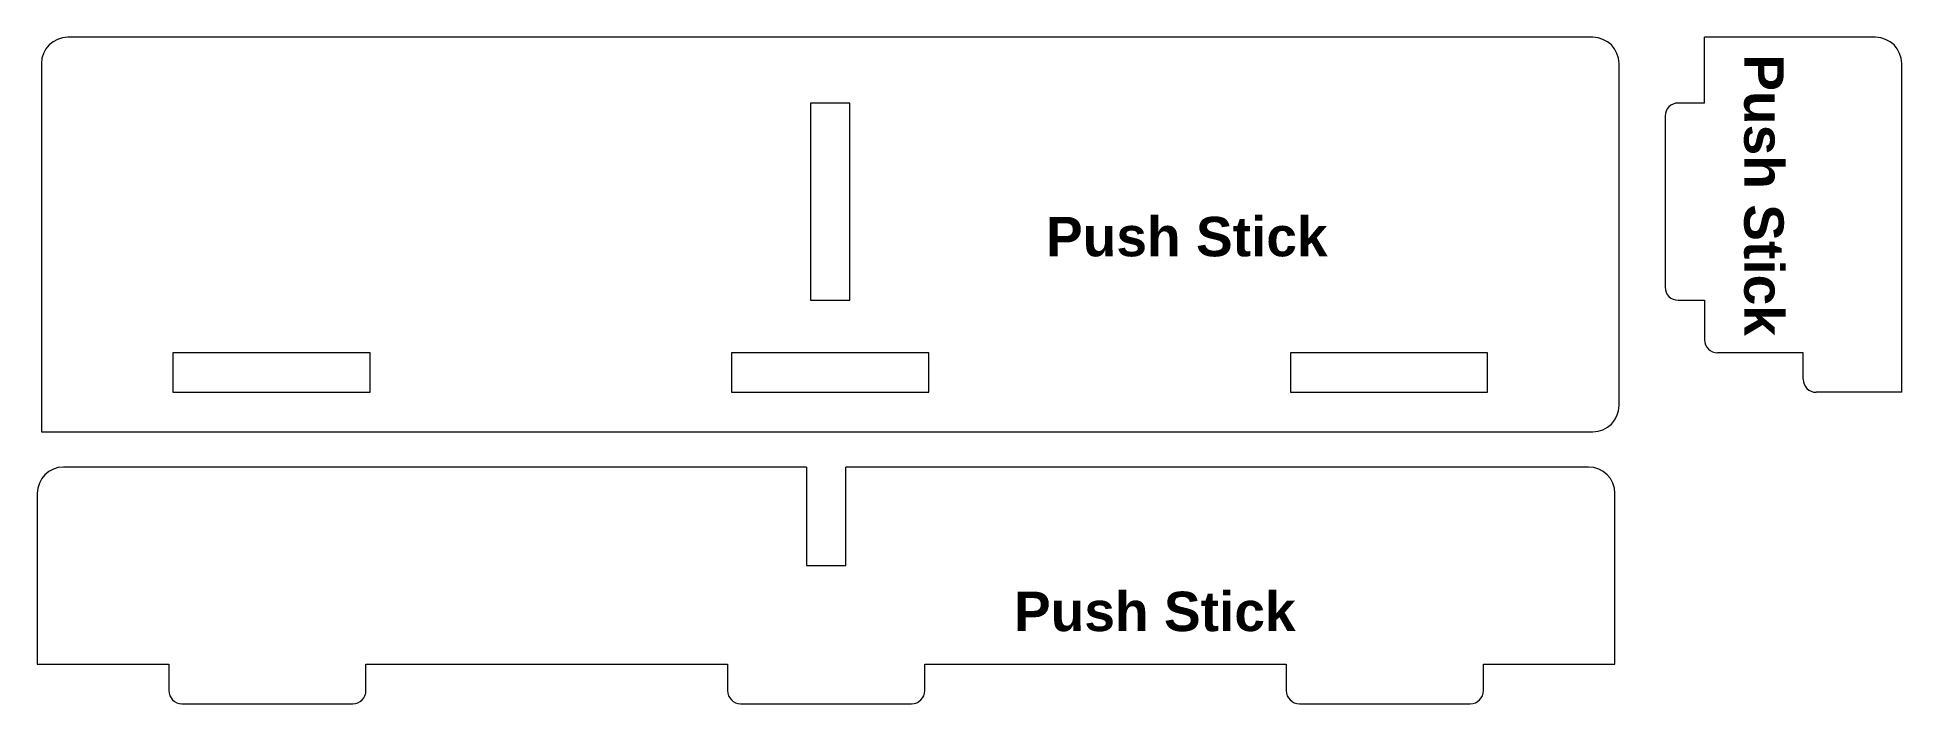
# Model space of a CAD drawing. Header units: millimetres. Extents: x 0 to 142, y -21 to 30.
import ezdxf

# ---------------------------------------------------------------- set-up
doc = ezdxf.new("R2010")
doc.units = ezdxf.units.MM
doc.layers.add('cut', color=1, linetype='Continuous', lineweight=25, true_color=0xff0000)
doc.layers.add('Engrave', color=178, linetype='Continuous', lineweight=25, true_color=0x000000)
doc.styles.add('textstyle11', font='')
doc.styles.add('textstyle12', font='')
doc.styles.add('textstyle13', font='')
doc.styles.get('textstyle11').set_extended_font_data('Arial Rounded MT Bold')
doc.styles.get('textstyle12').set_extended_font_data('Arial Rounded MT Bold')
doc.styles.get('textstyle13').set_extended_font_data('Arial Rounded MT Bold')

msp = doc.modelspace()

# ---------------------------------------------------------------- linework, layer by layer
at = {"layer": 'cut'}
for p, q in [((118, 30), (2, 30)), ((126.5, 25), (126.5, 30)), ((139.5, 30), (126.5, 30)), ((0, 28), (0, 0)), ((120, 2), (120, 28)), ((141.5, 3), (141.5, 28)), ((61.5, 25), (58.5, 25)), ((58.5, 25), (58.5, 10)), ((61.5, 10), (61.5, 25)), ((126.5, 25), (124.5, 25)), ((123.5, 24), (123.5, 11)), ((58.5, 10), (61.5, 10)), ((124.5, 10), (126.5, 10)), ((126.5, 10), (126.5, 7)), ((25, 6), (10, 6)), ((10, 6), (10, 3)), ((25, 3), (25, 6)), ((67.5, 6), (52.5, 6)), ((52.5, 6), (52.5, 3)), ((67.5, 3), (67.5, 6)), ((110, 6), (95, 6)), ((95, 6), (95, 3)), ((110, 3), (110, 6)), ((134, 6), (127.5, 6)), ((134, 4), (134, 6)), ((10, 3), (25, 3)), ((52.5, 3), (67.5, 3)), ((95, 3), (110, 3)), ((141.5, 3), (135, 3)), ((0, 0), (118, 0)), ((58.1856, -2.6832), (1.6856, -2.6832)), ((58.1856, -2.6832), (58.1856, -10.1832)), ((61.1856, -10.1832), (61.1856, -2.6832)), ((117.6856, -2.6832), (61.1856, -2.6832)), ((-0.3144, -4.6832), (-0.3144, -17.6832)), ((119.6856, -17.6832), (119.6856, -4.6832)), ((58.1856, -10.1832), (61.1856, -10.1832)), ((-0.3144, -17.6832), (9.6856, -17.6832)), ((9.6856, -17.6832), (9.6856, -19.6832)), ((24.6856, -19.6832), (24.6856, -17.6832)), ((24.6856, -17.6832), (52.1856, -17.6832)), ((52.1856, -17.6832), (52.1856, -19.6832)), ((67.1856, -19.6832), (67.1856, -17.6832)), ((67.1856, -17.6832), (94.6856, -17.6832)), ((94.6856, -17.6832), (94.6856, -19.6832)), ((109.6856, -19.6832), (109.6856, -17.6832)), ((109.6856, -17.6832), (119.6856, -17.6832)), ((10.6856, -20.6832), (23.6856, -20.6832)), ((53.1856, -20.6832), (66.1856, -20.6832)), ((95.6856, -20.6832), (108.6856, -20.6832))]:
    msp.add_line(p, q, dxfattribs=at)
for centre, radius, start, end in [((2, 28), 2, 90, 180), ((118, 28), 2, 0, 90), ((139.5, 28), 2, 0, 90), ((124.5, 24), 1, 90, 180), ((124.5, 11), 1, 180, 270), ((127.5, 7), 1, 180, 270), ((135, 4), 1, 180, 270), ((118, 2), 2, 270, 0), ((1.6856, -4.6832), 2, 90, 180), ((117.6856, -4.6832), 2, 0, 90), ((10.6856, -19.6832), 1, 180, 270), ((23.6856, -19.6832), 1, 270, 0), ((53.1856, -19.6832), 1, 180, 270), ((66.1856, -19.6832), 1, 270, 0), ((95.6856, -19.6832), 1, 180, 270), ((108.6856, -19.6832), 1, 270, 0)]:
    msp.add_arc(centre, radius, start, end, dxfattribs=at)

# ---------------------------------------------------------------- texts
at = {"layer": 'Engrave', "insert": (131, 18), "char_height": 1, "attachment_point": 5, "rotation": 270, "style": 'textstyle12'}
msp.add_mtext('\\H3;Push Stick\\fArial Rounded MT 12|b0|i0|c0|p0;\\H4;\\P', dxfattribs=at)
at = {"layer": 'Engrave', "char_height": 1, "attachment_point": 5}
for s, insert, style in [('\\H3;Push Stick\\fArial Rounded MT 12|b0|i0|c0|p0;\\H4;\\P', (87.12, 14.8221), 'textstyle11'), ('\\H3;Push Stick\\H4;\\P', (84.6856, -13.6832), 'textstyle13')]:
    msp.add_mtext(s, dxfattribs=dict(at, insert=insert, style=style))

doc.saveas('drawing.dxf')
